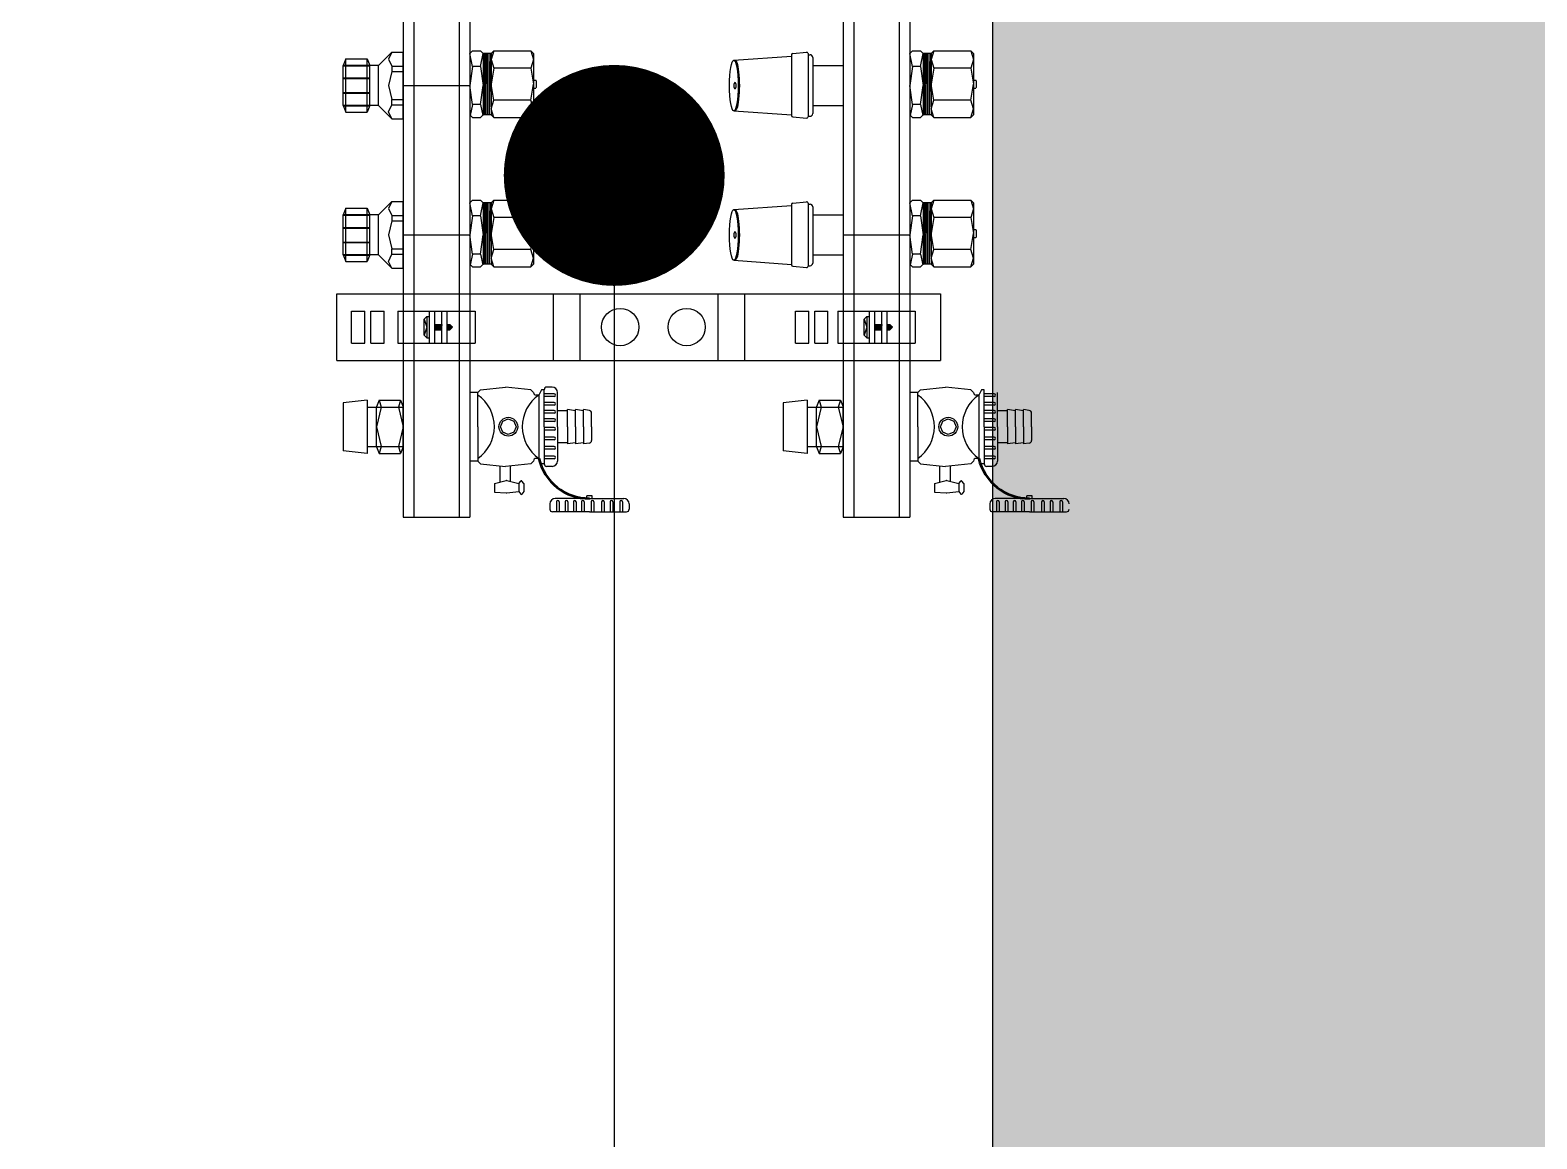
# Model space of a CAD drawing. Header units: millimetres. Extents: x -41640 to 3079702, y -5257903 to 68462.
# Drawn here: x -30045.8 to -29616.1, y 38626.6 to 38942.6 of the extents above; entities that cross this region are included whole.
import ezdxf

# ---------------------------------------------------------------- set-up
doc = ezdxf.new("R2010")
doc.units = ezdxf.units.MM
doc.header["$LTSCALE"] = 10
doc.layers.get('0').update_dxf_attribs({"color": 255})
doc.layers.add('0008原建筑墙柱体', color=145, linetype='Continuous')
doc.styles.add('(图框)宋体', font='', dxfattribs={"width": 0.8})
doc.styles.get("Standard").update_dxf_attribs({"font": ''})
doc.styles.get('(图框)宋体').set_extended_font_data('SimSun')
doc.styles.get('Standard').set_extended_font_data('SimSun')
doc.dimstyles.get("Standard").update_dxf_attribs({"dimtxt": 0.18, "dimasz": 0.18, "dimexe": 0.18, "dimexo": 0.0625, "dimgap": 0.09, "dimtad": 0, "dimtih": 1, "dimtoh": 1, "dimdec": 4, "dimzin": 0, "dimdsep": 46, "dimtxsty": 'Standard', "dimcen": 0.09, "dimadec": 0, "dimazin": 0, "dimtfac": 1, "dimtdec": 4, "dimtofl": 0, "dimtmove": 0, "dimatfit": 3, "dimfxl": 1, "dimtolj": 1, "dimtzin": 0, "dimarcsym": 0})

# ---------------------------------------------------------------- blocks, each defined once
blk = doc.blocks.new('rthtrhrthrt')
at = {"color": 8}
for p, q in [((2117625.08, -4974102.4), (2117625.08, -4974504.79)), ((2117628.13, -4974102.4), (2117628.13, -4974504.79)), ((2117641.06, -4974102.4), (2117641.06, -4974504.79)), ((2117644.1, -4974102.4), (2117644.1, -4974504.79)), ((2117499.6, -4974151.44), (2117499.6, -4974504.82)), ((2117502.65, -4974151.44), (2117502.65, -4974504.82)), ((2117515.58, -4974151.44), (2117515.58, -4974504.82)), ((2117518.62, -4974151.44), (2117518.62, -4974504.82)), ((2117519.38, -4974371.84), (2117518.62, -4974372.6)), ((2117519.38, -4974371.84), (2117521.67, -4974371.84)), ((2117521.67, -4974371.84), (2117522.43, -4974372.6)), ((2117525.47, -4974371.84), (2117524.71, -4974372.6)), ((2117525.47, -4974371.84), (2117524.71, -4974374.31)), ((2117525.47, -4974371.84), (2117536.03, -4974371.84)), ((2117536.03, -4974371.84), (2117536.79, -4974372.6)), ((2117536.03, -4974371.84), (2117536.79, -4974374.31)), ((2117644.86, -4974371.84), (2117644.1, -4974372.6)), ((2117644.86, -4974371.84), (2117647.15, -4974371.84)), ((2117647.15, -4974371.84), (2117647.91, -4974372.6)), ((2117650.95, -4974371.84), (2117650.19, -4974372.6)), ((2117650.95, -4974371.84), (2117650.19, -4974374.31)), ((2117650.95, -4974371.84), (2117661.51, -4974371.84)), ((2117661.51, -4974371.84), (2117662.27, -4974372.6)), ((2117661.51, -4974371.84), (2117662.27, -4974374.31)), ((2117483.28, -4974374.12), (2117482.52, -4974376.02)), ((2117482.52, -4974387.43), (2117482.52, -4974376.02)), ((2117482.52, -4974376.12), (2117490.13, -4974376.12)), ((2117482.55, -4974375.94), (2117490.1, -4974375.94)), ((2117483.28, -4974389.33), (2117483.28, -4974374.12)), ((2117483.28, -4974374.12), (2117489.37, -4974374.12)), ((2117489.37, -4974389.33), (2117489.37, -4974374.12)), ((2117489.37, -4974374.12), (2117490.13, -4974376.02)), ((2117490.13, -4974387.43), (2117490.13, -4974376.02)), ((2117492.54, -4974376.02), (2117490.13, -4974376.02)), ((2117496.35, -4974372.22), (2117492.54, -4974376.02)), ((2117492.54, -4974387.43), (2117492.54, -4974376.02)), ((2117496.35, -4974372.22), (2117495.39, -4974374.21)), ((2117495.39, -4974374.21), (2117496.35, -4974376.21)), ((2117496.35, -4974372.22), (2117499.6, -4974372.22)), ((2117496.35, -4974376.21), (2117499.6, -4974376.21)), ((2117496.35, -4974376.21), (2117496.35, -4974377.73)), ((2117499.6, -4974391.24), (2117499.6, -4974372.22)), ((2117518.62, -4974372.6), (2117518.62, -4974390.1)), ((2117519.38, -4974376.27), (2117518.62, -4974372.6)), ((2117519.38, -4974376.27), (2117518.62, -4974381.73)), ((2117521.67, -4974376.27), (2117519.38, -4974376.27)), ((2117521.67, -4974376.27), (2117522.43, -4974372.6)), ((2117521.67, -4974376.27), (2117522.43, -4974381.73)), ((2117522.43, -4974372.6), (2117522.43, -4974390.1)), ((2117524.71, -4974372.6), (2117522.43, -4974372.6)), ((2117522.85, -4974372.6), (2117522.77, -4974390.1)), ((2117523.19, -4974372.6), (2117523.12, -4974390.1)), ((2117523.62, -4974372.6), (2117523.54, -4974390.1)), ((2117524.11, -4974390.14), (2117524.14, -4974372.6)), ((2117524.56, -4974372.64), (2117524.11, -4974390.1)), ((2117524.71, -4974372.6), (2117524.71, -4974390.1)), ((2117524.71, -4974374.31), (2117525.47, -4974376.78)), ((2117536.79, -4974374.31), (2117536.03, -4974376.78)), ((2117536.79, -4974372.6), (2117536.79, -4974390.1)), ((2117536.79, -4974372.6), (2117536.79, -4974390.1)), ((2117593.93, -4974374.5), (2117610.4, -4974373.32)), ((2117610.4, -4974372.98), (2117610.4, -4974390.26)), ((2117610.74, -4974372.62), (2117614.66, -4974372.26)), ((2117615.08, -4974372.64), (2117615.08, -4974390.62)), ((2117615.08, -4974372.95), (2117615.65, -4974372.95)), ((2117616.41, -4974373.71), (2117616.41, -4974389.74)), ((2117616.41, -4974376.02), (2117625.08, -4974376.02)), ((2117644.1, -4974372.6), (2117644.1, -4974390.1)), ((2117644.86, -4974376.27), (2117644.1, -4974372.6)), ((2117644.86, -4974376.27), (2117644.1, -4974381.73)), ((2117647.15, -4974376.27), (2117644.86, -4974376.27)), ((2117647.15, -4974376.27), (2117647.91, -4974372.6)), ((2117647.15, -4974376.27), (2117647.91, -4974381.73)), ((2117647.91, -4974372.6), (2117647.91, -4974390.1)), ((2117650.19, -4974372.6), (2117647.91, -4974372.6)), ((2117648.33, -4974372.6), (2117648.25, -4974390.1)), ((2117648.67, -4974372.6), (2117648.59, -4974390.1)), ((2117649.1, -4974372.6), (2117649.02, -4974390.1)), ((2117649.59, -4974390.14), (2117649.61, -4974372.6)), ((2117650.04, -4974372.64), (2117649.59, -4974390.1)), ((2117650.19, -4974372.6), (2117650.19, -4974390.1)), ((2117650.19, -4974374.31), (2117650.95, -4974376.78)), ((2117662.27, -4974374.31), (2117661.51, -4974376.78)), ((2117662.27, -4974372.6), (2117662.27, -4974390.1)), ((2117662.27, -4974372.6), (2117662.27, -4974390.1)), ((2117482.52, -4974379.57), (2117490.13, -4974379.57)), ((2117482.52, -4974379.75), (2117490.13, -4974379.75)), ((2117496.35, -4974377.73), (2117495.39, -4974381.73)), ((2117496.35, -4974377.73), (2117499.6, -4974377.73)), ((2117525.47, -4974376.78), (2117524.71, -4974381.35)), ((2117536.03, -4974376.78), (2117525.47, -4974376.78)), ((2117536.03, -4974376.78), (2117536.79, -4974381.35)), ((2117536.79, -4974380.2), (2117537.42, -4974380.2)), ((2117537.55, -4974380.37), (2117537.42, -4974380.2)), ((2117537.55, -4974380.37), (2117537.55, -4974382.33)), ((2117650.95, -4974376.78), (2117650.19, -4974381.35)), ((2117661.51, -4974376.78), (2117650.95, -4974376.78)), ((2117661.51, -4974376.78), (2117662.27, -4974381.35)), ((2117662.27, -4974380.2), (2117662.9, -4974380.2)), ((2117663.03, -4974380.37), (2117662.9, -4974380.2)), ((2117663.03, -4974380.37), (2117663.03, -4974382.33)), ((2117482.52, -4974383.73), (2117490.13, -4974383.73)), ((2117482.52, -4974383.91), (2117490.13, -4974383.91)), ((2117495.39, -4974381.73), (2117496.35, -4974385.72)), ((2117499.6, -4974381.73), (2117518.62, -4974381.73)), ((2117519.38, -4974387.18), (2117518.62, -4974381.73)), ((2117521.67, -4974387.18), (2117522.43, -4974381.73)), ((2117525.47, -4974385.91), (2117524.71, -4974381.35)), ((2117536.03, -4974385.91), (2117536.79, -4974381.35)), ((2117536.79, -4974382.49), (2117537.42, -4974382.49)), ((2117537.55, -4974382.33), (2117537.42, -4974382.49)), ((2117644.86, -4974387.18), (2117644.1, -4974381.73)), ((2117647.15, -4974387.18), (2117647.91, -4974381.73)), ((2117650.95, -4974385.91), (2117650.19, -4974381.35)), ((2117661.51, -4974385.91), (2117662.27, -4974381.35)), ((2117662.27, -4974382.49), (2117662.9, -4974382.49)), ((2117663.03, -4974382.33), (2117662.9, -4974382.49)), ((2117482.52, -4974387.33), (2117490.13, -4974387.33)), ((2117482.52, -4974387.43), (2117483.28, -4974389.33)), ((2117482.55, -4974387.51), (2117490.1, -4974387.51)), ((2117490.13, -4974387.43), (2117489.37, -4974389.33)), ((2117492.54, -4974387.43), (2117490.13, -4974387.43)), ((2117492.54, -4974387.43), (2117496.35, -4974391.24)), ((2117495.39, -4974389.24), (2117496.35, -4974387.24)), ((2117496.35, -4974385.72), (2117499.6, -4974385.72)), ((2117496.35, -4974387.24), (2117496.35, -4974385.72)), ((2117496.35, -4974387.24), (2117499.6, -4974387.24)), ((2117519.38, -4974387.18), (2117518.75, -4974390.23)), ((2117521.67, -4974387.18), (2117519.38, -4974387.18)), ((2117521.67, -4974387.18), (2117522.3, -4974390.23)), ((2117524.71, -4974388.38), (2117525.47, -4974385.91)), ((2117525.47, -4974390.86), (2117524.71, -4974388.38)), ((2117536.03, -4974385.91), (2117525.47, -4974385.91)), ((2117536.79, -4974388.38), (2117536.03, -4974385.91)), ((2117536.03, -4974390.86), (2117536.79, -4974388.38)), ((2117593.93, -4974388.95), (2117610.4, -4974390.12)), ((2117616.41, -4974387.43), (2117625.08, -4974387.43)), ((2117644.86, -4974387.18), (2117644.23, -4974390.23)), ((2117647.15, -4974387.18), (2117644.86, -4974387.18)), ((2117647.15, -4974387.18), (2117647.78, -4974390.23)), ((2117650.19, -4974388.38), (2117650.95, -4974385.91)), ((2117650.95, -4974390.86), (2117650.19, -4974388.38)), ((2117661.51, -4974385.91), (2117650.95, -4974385.91)), ((2117662.27, -4974388.38), (2117661.51, -4974385.91)), ((2117661.51, -4974390.86), (2117662.27, -4974388.38)), ((2117483.28, -4974389.33), (2117489.37, -4974389.33)), ((2117496.35, -4974391.24), (2117495.39, -4974389.24)), ((2117496.35, -4974391.24), (2117499.6, -4974391.24)), ((2117519.38, -4974390.86), (2117518.62, -4974390.1)), ((2117519.38, -4974390.86), (2117521.67, -4974390.86)), ((2117519.38, -4974390.86), (2117521.67, -4974390.86)), ((2117521.67, -4974390.86), (2117522.43, -4974390.1)), ((2117524.71, -4974390.1), (2117522.43, -4974390.1)), ((2117525.47, -4974390.86), (2117524.71, -4974390.1)), ((2117525.47, -4974390.86), (2117536.03, -4974390.86)), ((2117536.03, -4974390.86), (2117536.79, -4974390.1)), ((2117610.74, -4974390.64), (2117614.66, -4974390.99)), ((2117615.08, -4974390.5), (2117615.65, -4974390.5)), ((2117644.86, -4974390.86), (2117644.1, -4974390.1)), ((2117644.86, -4974390.86), (2117647.15, -4974390.86)), ((2117644.86, -4974390.86), (2117647.15, -4974390.86)), ((2117647.15, -4974390.86), (2117647.91, -4974390.1)), ((2117650.19, -4974390.1), (2117647.91, -4974390.1)), ((2117650.95, -4974390.86), (2117650.19, -4974390.1)), ((2117650.95, -4974390.86), (2117661.51, -4974390.86)), ((2117661.51, -4974390.86), (2117662.27, -4974390.1)), ((2117496.35, -4974414.82), (2117492.54, -4974418.63)), ((2117496.35, -4974414.82), (2117495.39, -4974416.82)), ((2117496.35, -4974414.82), (2117499.6, -4974414.82)), ((2117499.6, -4974433.84), (2117499.6, -4974414.82)), ((2117519.38, -4974414.44), (2117518.62, -4974415.2)), ((2117519.38, -4974414.44), (2117521.67, -4974414.44)), ((2117521.67, -4974414.44), (2117522.43, -4974415.2)), ((2117525.47, -4974414.44), (2117524.71, -4974415.2)), ((2117525.47, -4974414.44), (2117524.71, -4974416.91)), ((2117525.47, -4974414.44), (2117536.03, -4974414.44)), ((2117536.03, -4974414.44), (2117536.79, -4974415.2)), ((2117536.03, -4974414.44), (2117536.79, -4974416.91)), ((2117610.74, -4974415.22), (2117614.66, -4974414.87)), ((2117644.86, -4974414.44), (2117644.1, -4974415.2)), ((2117644.86, -4974414.44), (2117647.15, -4974414.44)), ((2117647.15, -4974414.44), (2117647.91, -4974415.2)), ((2117650.95, -4974414.44), (2117650.19, -4974415.2)), ((2117650.95, -4974414.44), (2117650.19, -4974416.91)), ((2117650.95, -4974414.44), (2117661.51, -4974414.44)), ((2117661.51, -4974414.44), (2117662.27, -4974416.91)), ((2117661.51, -4974414.44), (2117662.27, -4974415.2)), ((2117483.28, -4974416.72), (2117482.52, -4974418.63)), ((2117482.52, -4974430.04), (2117482.52, -4974418.63)), ((2117482.52, -4974418.73), (2117490.13, -4974418.73)), ((2117482.55, -4974418.54), (2117490.1, -4974418.54)), ((2117483.28, -4974431.94), (2117483.28, -4974416.72)), ((2117483.28, -4974416.72), (2117489.37, -4974416.72)), ((2117489.37, -4974431.94), (2117489.37, -4974416.72)), ((2117489.37, -4974416.72), (2117490.13, -4974418.63)), ((2117490.13, -4974430.04), (2117490.13, -4974418.63)), ((2117492.54, -4974418.63), (2117490.13, -4974418.63)), ((2117492.54, -4974430.04), (2117492.54, -4974418.63)), ((2117495.39, -4974416.82), (2117496.35, -4974418.82)), ((2117496.35, -4974418.82), (2117499.6, -4974418.82)), ((2117496.35, -4974418.82), (2117496.35, -4974420.34)), ((2117518.62, -4974415.2), (2117518.62, -4974432.7)), ((2117519.38, -4974418.88), (2117518.62, -4974415.2)), ((2117519.38, -4974418.88), (2117518.62, -4974424.33)), ((2117521.67, -4974418.88), (2117519.38, -4974418.88)), ((2117521.67, -4974418.88), (2117522.43, -4974415.2)), ((2117521.67, -4974418.88), (2117522.43, -4974424.33)), ((2117522.43, -4974415.2), (2117522.43, -4974432.7)), ((2117524.71, -4974415.2), (2117522.43, -4974415.2)), ((2117522.85, -4974415.2), (2117522.77, -4974432.7)), ((2117523.19, -4974415.2), (2117523.12, -4974432.7)), ((2117523.62, -4974415.2), (2117523.54, -4974432.7)), ((2117524.11, -4974432.75), (2117524.14, -4974415.2)), ((2117524.56, -4974415.25), (2117524.11, -4974432.7)), ((2117524.71, -4974415.2), (2117524.71, -4974432.7)), ((2117524.71, -4974416.91), (2117525.47, -4974419.39)), ((2117536.79, -4974416.91), (2117536.03, -4974419.39)), ((2117536.79, -4974415.2), (2117536.79, -4974432.7)), ((2117536.79, -4974415.2), (2117536.79, -4974432.7)), ((2117593.93, -4974417.11), (2117610.4, -4974415.93)), ((2117610.4, -4974415.59), (2117610.4, -4974432.87)), ((2117615.08, -4974415.25), (2117615.08, -4974433.22)), ((2117615.08, -4974415.56), (2117615.65, -4974415.56)), ((2117616.41, -4974416.32), (2117616.41, -4974432.34)), ((2117616.41, -4974418.63), (2117625.08, -4974418.63)), ((2117644.1, -4974415.2), (2117644.1, -4974432.7)), ((2117644.86, -4974418.88), (2117644.1, -4974415.2)), ((2117644.86, -4974418.88), (2117644.1, -4974424.33)), ((2117647.15, -4974418.88), (2117644.86, -4974418.88)), ((2117647.15, -4974418.88), (2117647.91, -4974415.2)), ((2117647.15, -4974418.88), (2117647.91, -4974424.33)), ((2117647.91, -4974415.2), (2117647.91, -4974432.7)), ((2117650.19, -4974415.2), (2117647.91, -4974415.2)), ((2117648.33, -4974415.2), (2117648.25, -4974432.7)), ((2117648.67, -4974415.2), (2117648.59, -4974432.7)), ((2117649.1, -4974415.2), (2117649.02, -4974432.7)), ((2117649.59, -4974432.75), (2117649.61, -4974415.2)), ((2117650.04, -4974415.25), (2117649.59, -4974432.7)), ((2117650.19, -4974415.2), (2117650.19, -4974432.7)), ((2117650.19, -4974416.91), (2117650.95, -4974419.39)), ((2117662.27, -4974416.91), (2117661.51, -4974419.39)), ((2117662.27, -4974415.2), (2117662.27, -4974432.7)), ((2117662.27, -4974415.2), (2117662.27, -4974432.7)), ((2117482.52, -4974422.18), (2117490.13, -4974422.18)), ((2117482.52, -4974422.36), (2117490.13, -4974422.36)), ((2117496.35, -4974420.34), (2117495.39, -4974424.33)), ((2117496.35, -4974420.34), (2117499.6, -4974420.34)), ((2117525.47, -4974419.39), (2117524.71, -4974423.95)), ((2117536.03, -4974419.39), (2117525.47, -4974419.39)), ((2117536.03, -4974419.39), (2117536.79, -4974423.95)), ((2117536.79, -4974422.81), (2117537.42, -4974422.81)), ((2117537.55, -4974422.97), (2117537.42, -4974422.81)), ((2117537.55, -4974422.97), (2117537.55, -4974424.93)), ((2117650.95, -4974419.39), (2117650.19, -4974423.95)), ((2117661.51, -4974419.39), (2117650.95, -4974419.39)), ((2117661.51, -4974419.39), (2117662.27, -4974423.95)), ((2117662.27, -4974422.81), (2117662.9, -4974422.81)), ((2117663.03, -4974422.97), (2117662.9, -4974422.81)), ((2117663.03, -4974422.97), (2117663.03, -4974424.93)), ((2117482.52, -4974426.34), (2117490.13, -4974426.34)), ((2117482.52, -4974426.52), (2117490.13, -4974426.52)), ((2117495.39, -4974424.33), (2117496.35, -4974428.33)), ((2117499.39, -4974424.33), (2117518.41, -4974424.33)), ((2117499.6, -4974424.33), (2117518.62, -4974424.33)), ((2117519.38, -4974429.79), (2117518.62, -4974424.33)), ((2117521.67, -4974429.79), (2117522.43, -4974424.33)), ((2117525.47, -4974428.52), (2117524.71, -4974423.95)), ((2117536.03, -4974428.52), (2117536.79, -4974423.95)), ((2117536.79, -4974425.09), (2117537.42, -4974425.09)), ((2117537.55, -4974424.93), (2117537.42, -4974425.09)), ((2117625.08, -4974424.33), (2117644.1, -4974424.33)), ((2117644.86, -4974429.79), (2117644.1, -4974424.33)), ((2117647.15, -4974429.79), (2117647.91, -4974424.33)), ((2117650.95, -4974428.52), (2117650.19, -4974423.95)), ((2117661.51, -4974428.52), (2117662.27, -4974423.95)), ((2117662.27, -4974425.09), (2117662.9, -4974425.09)), ((2117663.03, -4974424.93), (2117662.9, -4974425.09)), ((2117482.52, -4974429.94), (2117490.13, -4974429.94)), ((2117482.52, -4974430.04), (2117483.28, -4974431.94)), ((2117482.55, -4974430.12), (2117490.1, -4974430.12)), ((2117483.28, -4974431.94), (2117489.37, -4974431.94)), ((2117490.13, -4974430.04), (2117489.37, -4974431.94)), ((2117492.54, -4974430.04), (2117490.13, -4974430.04)), ((2117492.54, -4974430.04), (2117496.35, -4974433.84)), ((2117495.39, -4974431.85), (2117496.35, -4974429.85)), ((2117496.35, -4974433.84), (2117495.39, -4974431.85)), ((2117496.35, -4974429.85), (2117496.35, -4974428.33)), ((2117496.35, -4974428.33), (2117499.6, -4974428.33)), ((2117496.35, -4974429.85), (2117499.6, -4974429.85)), ((2117519.38, -4974429.79), (2117518.75, -4974432.83)), ((2117521.67, -4974429.79), (2117519.38, -4974429.79)), ((2117521.67, -4974429.79), (2117522.3, -4974432.83)), ((2117524.71, -4974430.99), (2117525.47, -4974428.52)), ((2117525.47, -4974433.46), (2117524.71, -4974430.99)), ((2117536.03, -4974428.52), (2117525.47, -4974428.52)), ((2117536.79, -4974430.99), (2117536.03, -4974428.52)), ((2117536.03, -4974433.46), (2117536.79, -4974430.99)), ((2117593.93, -4974431.56), (2117610.4, -4974432.72)), ((2117616.41, -4974430.04), (2117625.08, -4974430.04)), ((2117644.86, -4974429.79), (2117644.23, -4974432.83)), ((2117647.15, -4974429.79), (2117644.86, -4974429.79)), ((2117647.15, -4974429.79), (2117647.78, -4974432.83)), ((2117650.19, -4974430.99), (2117650.95, -4974428.52)), ((2117650.95, -4974433.46), (2117650.19, -4974430.99)), ((2117661.51, -4974428.52), (2117650.95, -4974428.52)), ((2117662.27, -4974430.99), (2117661.51, -4974428.52)), ((2117661.51, -4974433.46), (2117662.27, -4974430.99)), ((2117496.35, -4974433.84), (2117499.6, -4974433.84)), ((2117519.38, -4974433.46), (2117518.62, -4974432.7)), ((2117519.38, -4974433.46), (2117521.67, -4974433.46)), ((2117519.38, -4974433.46), (2117521.67, -4974433.46)), ((2117521.67, -4974433.46), (2117522.43, -4974432.7)), ((2117524.71, -4974432.7), (2117522.43, -4974432.7)), ((2117525.47, -4974433.46), (2117524.71, -4974432.7)), ((2117525.47, -4974433.46), (2117536.03, -4974433.46)), ((2117536.03, -4974433.46), (2117536.79, -4974432.7)), ((2117610.74, -4974433.25), (2117614.66, -4974433.6)), ((2117615.08, -4974433.11), (2117615.65, -4974433.11)), ((2117644.86, -4974433.46), (2117644.1, -4974432.7)), ((2117644.86, -4974433.46), (2117647.15, -4974433.46)), ((2117644.86, -4974433.46), (2117647.15, -4974433.46)), ((2117647.15, -4974433.46), (2117647.91, -4974432.7)), ((2117650.19, -4974432.7), (2117647.91, -4974432.7)), ((2117650.95, -4974433.46), (2117650.19, -4974432.7)), ((2117650.95, -4974433.46), (2117661.51, -4974433.46)), ((2117661.51, -4974433.46), (2117662.27, -4974432.7)), ((2117480.73, -4974441.08), (2117652.88, -4974441.08)), ((2117480.73, -4974460.1), (2117480.73, -4974441.08)), ((2117542.36, -4974441.08), (2117542.36, -4974460.1)), ((2117549.97, -4974441.08), (2117549.97, -4974460.1)), ((2117589.34, -4974441.08), (2117589.34, -4974460.1)), ((2117596.95, -4974441.08), (2117596.95, -4974460.1)), ((2117652.88, -4974441.08), (2117652.88, -4974460.1)), ((2117484.92, -4974446.03), (2117488.73, -4974446.03)), ((2117484.92, -4974455.16), (2117484.92, -4974446.03)), ((2117488.73, -4974455.16), (2117488.73, -4974446.03)), ((2117490.38, -4974446.03), (2117494.18, -4974446.03)), ((2117490.38, -4974455.16), (2117490.38, -4974446.03)), ((2117494.18, -4974455.16), (2117494.18, -4974446.03)), ((2117498.08, -4974446.03), (2117498.08, -4974455.16)), ((2117498.08, -4974446.03), (2117520.15, -4974446.03)), ((2117506.37, -4974447.55), (2117505.61, -4974448.31)), ((2117505.61, -4974452.87), (2117505.61, -4974448.31)), ((2117505.61, -4974448.31), (2117506.37, -4974450.59)), ((2117506.37, -4974447.55), (2117507.13, -4974447.55)), ((2117506.37, -4974447.55), (2117506.37, -4974453.64)), ((2117507.13, -4974455.16), (2117507.13, -4974446.03)), ((2117508.65, -4974455.16), (2117508.65, -4974446.03)), ((2117510.66, -4974455.16), (2117510.66, -4974446.03)), ((2117512.18, -4974455.16), (2117512.18, -4974446.03)), ((2117520.15, -4974446.03), (2117520.15, -4974455.16)), ((2117611.52, -4974446.03), (2117615.33, -4974446.03)), ((2117611.52, -4974455.16), (2117611.52, -4974446.03)), ((2117615.33, -4974455.16), (2117615.33, -4974446.03)), ((2117616.98, -4974455.16), (2117616.98, -4974446.03)), ((2117616.98, -4974446.03), (2117620.78, -4974446.03)), ((2117620.78, -4974455.16), (2117620.78, -4974446.03)), ((2117623.56, -4974446.03), (2117623.56, -4974455.16)), ((2117623.56, -4974446.03), (2117645.62, -4974446.03)), ((2117631.85, -4974447.55), (2117631.09, -4974448.31)), ((2117631.09, -4974452.87), (2117631.09, -4974448.31)), ((2117631.09, -4974448.31), (2117631.85, -4974450.59)), ((2117631.85, -4974447.55), (2117632.61, -4974447.55)), ((2117631.85, -4974447.55), (2117631.85, -4974453.64)), ((2117632.61, -4974455.16), (2117632.61, -4974446.03)), ((2117634.13, -4974455.16), (2117634.13, -4974446.03)), ((2117636.14, -4974455.16), (2117636.14, -4974446.03)), ((2117637.66, -4974455.16), (2117637.66, -4974446.03)), ((2117645.62, -4974446.03), (2117645.62, -4974455.16)), ((2117506.37, -4974450.59), (2117505.61, -4974452.87)), ((2117505.61, -4974452.87), (2117506.37, -4974453.64)), ((2117506.37, -4974453.64), (2117507.13, -4974453.64)), ((2117508.65, -4974449.83), (2117510.66, -4974449.83)), ((2117508.81, -4974449.83), (2117508.65, -4974451.1)), ((2117508.65, -4974451.35), (2117510.66, -4974451.35)), ((2117508.97, -4974449.83), (2117508.77, -4974451.35)), ((2117509.12, -4974449.83), (2117508.92, -4974451.35)), ((2117509.28, -4974449.83), (2117509.08, -4974451.35)), ((2117509.43, -4974449.83), (2117509.23, -4974451.35)), ((2117509.58, -4974449.83), (2117509.38, -4974451.35)), ((2117509.74, -4974449.83), (2117509.54, -4974451.35)), ((2117509.89, -4974449.83), (2117509.69, -4974451.35)), ((2117510.04, -4974449.83), (2117509.85, -4974451.35)), ((2117510.2, -4974449.83), (2117510, -4974451.35)), ((2117510.35, -4974449.83), (2117510.15, -4974451.35)), ((2117510.5, -4974449.83), (2117510.31, -4974451.35)), ((2117510.66, -4974449.83), (2117510.46, -4974451.35)), ((2117512.18, -4974449.83), (2117512.94, -4974449.83)), ((2117512.32, -4974449.83), (2117512.18, -4974450.97)), ((2117512.18, -4974451.35), (2117512.94, -4974451.35)), ((2117512.48, -4974449.83), (2117512.28, -4974451.35)), ((2117512.63, -4974449.83), (2117512.43, -4974451.35)), ((2117512.79, -4974449.83), (2117512.59, -4974451.35)), ((2117512.94, -4974449.83), (2117512.74, -4974451.35)), ((2117513.07, -4974449.97), (2117512.89, -4974451.35)), ((2117512.94, -4974449.83), (2117513.7, -4974450.59)), ((2117513.7, -4974450.59), (2117512.94, -4974451.35)), ((2117513.21, -4974450.1), (2117513.06, -4974451.23)), ((2117513.35, -4974450.24), (2117513.24, -4974451.05)), ((2117513.48, -4974450.37), (2117513.42, -4974450.87)), ((2117631.85, -4974450.59), (2117631.09, -4974452.87)), ((2117631.09, -4974452.87), (2117631.85, -4974453.64)), ((2117631.85, -4974453.64), (2117632.61, -4974453.64)), ((2117634.13, -4974449.83), (2117636.14, -4974449.83)), ((2117634.29, -4974449.83), (2117634.13, -4974451.1)), ((2117634.13, -4974451.35), (2117636.14, -4974451.35)), ((2117634.45, -4974449.83), (2117634.25, -4974451.35)), ((2117634.6, -4974449.83), (2117634.4, -4974451.35)), ((2117634.75, -4974449.83), (2117634.56, -4974451.35)), ((2117634.91, -4974449.83), (2117634.71, -4974451.35)), ((2117635.06, -4974449.83), (2117634.86, -4974451.35)), ((2117635.21, -4974449.83), (2117635.02, -4974451.35)), ((2117635.37, -4974449.83), (2117635.17, -4974451.35)), ((2117635.52, -4974449.83), (2117635.32, -4974451.35)), ((2117635.67, -4974449.83), (2117635.48, -4974451.35)), ((2117635.83, -4974449.83), (2117635.63, -4974451.35)), ((2117635.98, -4974449.83), (2117635.78, -4974451.35)), ((2117636.14, -4974449.83), (2117635.94, -4974451.35)), ((2117637.66, -4974449.83), (2117638.42, -4974449.83)), ((2117637.8, -4974449.83), (2117637.66, -4974450.97)), ((2117637.66, -4974451.35), (2117638.42, -4974451.35)), ((2117637.96, -4974449.83), (2117637.76, -4974451.35)), ((2117638.11, -4974449.83), (2117637.91, -4974451.35)), ((2117638.26, -4974449.83), (2117638.07, -4974451.35)), ((2117638.42, -4974449.83), (2117638.22, -4974451.35)), ((2117638.55, -4974449.97), (2117638.37, -4974451.35)), ((2117638.42, -4974449.83), (2117639.18, -4974450.59)), ((2117639.18, -4974450.59), (2117638.42, -4974451.35)), ((2117638.69, -4974450.1), (2117638.54, -4974451.23)), ((2117638.83, -4974450.24), (2117638.72, -4974451.05)), ((2117638.96, -4974450.37), (2117638.9, -4974450.87)), ((2117484.92, -4974455.16), (2117488.73, -4974455.16)), ((2117490.38, -4974455.16), (2117494.18, -4974455.16)), ((2117498.08, -4974455.16), (2117520.15, -4974455.16)), ((2117611.52, -4974455.16), (2117615.33, -4974455.16)), ((2117616.98, -4974455.16), (2117620.78, -4974455.16)), ((2117623.56, -4974455.16), (2117645.62, -4974455.16)), ((2117480.73, -4974460.1), (2117652.88, -4974460.1)), ((2117520.91, -4974469.22), (2117518.62, -4974469.22)), ((2117520.91, -4974469.22), (2117521.67, -4974468.46)), ((2117520.91, -4974479), (2117520.91, -4974469.22)), ((2117521.67, -4974468.46), (2117528.85, -4974467.7)), ((2117536.03, -4974468.46), (2117528.85, -4974467.7)), ((2117536.79, -4974469.22), (2117536.03, -4974468.46)), ((2117536.79, -4974469.22), (2117536.79, -4974469.22)), ((2117538.31, -4974469.98), (2117537.55, -4974469.98)), ((2117539.07, -4974468.46), (2117538.31, -4974469.98)), ((2117538.31, -4974469.98), (2117538.31, -4974488.02)), ((2117539.83, -4974468.46), (2117539.07, -4974468.46)), ((2117539.83, -4974479), (2117539.83, -4974468.46)), ((2117542.71, -4974469.6), (2117539.83, -4974469.6)), ((2117542.71, -4974470.36), (2117539.83, -4974470.36)), ((2117542.11, -4974467.7), (2117540.59, -4974467.7)), ((2117543.63, -4974479), (2117543.63, -4974469.22)), ((2117646.39, -4974469.22), (2117644.1, -4974469.22)), ((2117646.39, -4974469.22), (2117647.15, -4974468.46)), ((2117646.39, -4974469.22), (2117647.15, -4974468.46)), ((2117646.39, -4974479), (2117646.39, -4974469.22)), ((2117647.15, -4974468.46), (2117654.33, -4974467.7)), ((2117661.51, -4974468.46), (2117654.33, -4974467.7)), ((2117662.27, -4974469.22), (2117661.51, -4974468.46)), ((2117662.27, -4974469.22), (2117661.51, -4974468.46)), ((2117662.27, -4974469.22), (2117662.27, -4974469.22)), ((2117662.27, -4974469.22), (2117662.27, -4974469.22)), ((2117663.79, -4974469.98), (2117663.03, -4974469.98)), ((2117663.79, -4974469.98), (2117663.03, -4974469.98)), ((2117664.55, -4974468.46), (2117663.79, -4974469.98)), ((2117664.55, -4974468.46), (2117663.79, -4974469.98)), ((2117663.79, -4974469.98), (2117663.79, -4974488.02)), ((2117665.31, -4974468.46), (2117664.55, -4974468.46)), ((2117665.31, -4974479), (2117665.31, -4974468.46)), ((2117668.19, -4974469.6), (2117665.31, -4974469.6)), ((2117668.19, -4974470.36), (2117665.31, -4974470.36)), ((2117669.11, -4974479), (2117669.11, -4974469.22)), ((2117489.37, -4974471.39), (2117482.52, -4974472.15)), ((2117482.52, -4974472.15), (2117482.52, -4974485.85)), ((2117489.37, -4974471.39), (2117489.37, -4974486.61)), ((2117489.37, -4974473.39), (2117499.6, -4974473.39)), ((2117492.76, -4974471.39), (2117491.99, -4974473.3)), ((2117491.99, -4974484.71), (2117491.99, -4974473.3)), ((2117493.35, -4974473.39), (2117491.99, -4974479)), ((2117492.76, -4974471.39), (2117498.84, -4974471.39)), ((2117492.76, -4974471.39), (2117493.35, -4974473.39)), ((2117498.84, -4974471.39), (2117498.24, -4974473.39)), ((2117498.24, -4974473.39), (2117499.6, -4974479)), ((2117498.84, -4974471.39), (2117499.6, -4974473.3)), ((2117499.6, -4974484.71), (2117499.6, -4974473.3)), ((2117542.71, -4974472.06), (2117539.83, -4974472.06)), ((2117542.71, -4974472.82), (2117539.83, -4974472.82)), ((2117542.71, -4974474.39), (2117539.83, -4974474.39)), ((2117546.53, -4974474.44), (2117543.63, -4974474.44)), ((2117546.53, -4974479), (2117546.53, -4974474.11)), ((2117548.81, -4974474.44), (2117546.53, -4974474.11)), ((2117548.81, -4974479), (2117548.81, -4974474.11)), ((2117551.09, -4974474.44), (2117548.81, -4974474.11)), ((2117551.09, -4974479), (2117551.09, -4974474.11)), ((2117552.72, -4974474.34), (2117551.09, -4974474.11)), ((2117553.37, -4974479), (2117553.37, -4974475.1)), ((2117614.85, -4974471.39), (2117608, -4974472.15)), ((2117608, -4974472.15), (2117608, -4974485.85)), ((2117614.85, -4974471.39), (2117614.85, -4974486.61)), ((2117614.85, -4974473.39), (2117625.08, -4974473.39)), ((2117618.23, -4974471.39), (2117617.47, -4974473.3)), ((2117617.47, -4974484.71), (2117617.47, -4974473.3)), ((2117618.83, -4974473.39), (2117617.47, -4974479)), ((2117618.23, -4974471.39), (2117624.32, -4974471.39)), ((2117618.23, -4974471.39), (2117618.83, -4974473.39)), ((2117624.32, -4974471.39), (2117623.72, -4974473.39)), ((2117623.72, -4974473.39), (2117625.08, -4974479)), ((2117624.32, -4974471.39), (2117625.08, -4974473.3)), ((2117625.08, -4974484.71), (2117625.08, -4974473.3)), ((2117668.19, -4974472.06), (2117665.31, -4974472.06)), ((2117668.19, -4974472.82), (2117665.31, -4974472.82)), ((2117668.19, -4974474.39), (2117665.31, -4974474.39)), ((2117672.01, -4974474.44), (2117669.11, -4974474.44)), ((2117672.01, -4974479), (2117672.01, -4974474.11)), ((2117674.29, -4974474.44), (2117672.01, -4974474.11)), ((2117674.29, -4974479), (2117674.29, -4974474.11)), ((2117676.57, -4974474.44), (2117674.29, -4974474.11)), ((2117676.57, -4974479), (2117676.57, -4974474.11)), ((2117678.2, -4974474.34), (2117676.57, -4974474.11)), ((2117678.85, -4974479), (2117678.85, -4974475.1)), ((2117491.99, -4974479), (2117493.35, -4974484.61)), ((2117499.6, -4974479), (2117498.24, -4974484.61)), ((2117520.91, -4974479), (2117520.91, -4974488.78)), ((2117542.71, -4974475.15), (2117539.83, -4974475.15)), ((2117542.71, -4974476.72), (2117539.83, -4974476.72)), ((2117542.71, -4974477.48), (2117539.83, -4974477.48)), ((2117539.83, -4974479), (2117539.83, -4974489.54)), ((2117542.71, -4974479.23), (2117539.83, -4974479.23)), ((2117543.63, -4974479), (2117543.63, -4974488.78)), ((2117546.53, -4974479), (2117546.53, -4974483.89)), ((2117548.81, -4974479), (2117548.81, -4974483.89)), ((2117551.09, -4974479), (2117551.09, -4974483.89)), ((2117553.37, -4974479), (2117553.37, -4974482.91)), ((2117617.47, -4974479), (2117618.83, -4974484.61)), ((2117625.08, -4974479), (2117623.72, -4974484.61)), ((2117646.39, -4974479), (2117646.39, -4974488.78)), ((2117668.19, -4974475.15), (2117665.31, -4974475.15)), ((2117668.19, -4974476.72), (2117665.31, -4974476.72)), ((2117668.19, -4974477.48), (2117665.31, -4974477.48)), ((2117665.31, -4974479), (2117665.31, -4974489.54)), ((2117668.19, -4974479.23), (2117665.31, -4974479.23)), ((2117669.11, -4974479), (2117669.11, -4974488.78)), ((2117672.01, -4974479), (2117672.01, -4974483.89)), ((2117674.29, -4974479), (2117674.29, -4974483.89)), ((2117676.57, -4974479), (2117676.57, -4974483.89)), ((2117678.85, -4974479), (2117678.85, -4974482.91)), ((2117542.71, -4974479.99), (2117539.83, -4974479.99)), ((2117542.71, -4974481.93), (2117539.83, -4974481.93)), ((2117542.71, -4974482.69), (2117539.83, -4974482.69)), ((2117546.53, -4974483.57), (2117543.63, -4974483.57)), ((2117548.81, -4974483.57), (2117546.53, -4974483.89)), ((2117551.09, -4974483.57), (2117548.81, -4974483.89)), ((2117552.72, -4974483.66), (2117551.09, -4974483.89)), ((2117668.19, -4974479.99), (2117665.31, -4974479.99)), ((2117668.19, -4974481.93), (2117665.31, -4974481.93)), ((2117668.19, -4974482.69), (2117665.31, -4974482.69)), ((2117672.01, -4974483.57), (2117669.11, -4974483.57)), ((2117674.29, -4974483.57), (2117672.01, -4974483.89)), ((2117676.57, -4974483.57), (2117674.29, -4974483.89)), ((2117678.2, -4974483.66), (2117676.57, -4974483.89)), ((2117489.37, -4974486.61), (2117482.52, -4974485.85)), ((2117489.37, -4974484.61), (2117499.6, -4974484.61)), ((2117491.99, -4974484.71), (2117492.76, -4974486.61)), ((2117493.35, -4974484.61), (2117492.76, -4974486.61)), ((2117492.76, -4974486.61), (2117498.84, -4974486.61)), ((2117498.24, -4974484.61), (2117498.84, -4974486.61)), ((2117499.6, -4974484.71), (2117498.84, -4974486.61)), ((2117538.31, -4974488.02), (2117537.55, -4974488.02)), ((2117539.07, -4974489.54), (2117538.31, -4974488.02)), ((2117542.71, -4974484.65), (2117539.83, -4974484.65)), ((2117542.71, -4974485.41), (2117539.83, -4974485.41)), ((2117542.71, -4974487.36), (2117539.83, -4974487.36)), ((2117614.85, -4974486.61), (2117608, -4974485.85)), ((2117614.85, -4974484.61), (2117625.08, -4974484.61)), ((2117617.47, -4974484.71), (2117618.23, -4974486.61)), ((2117618.83, -4974484.61), (2117618.23, -4974486.61)), ((2117618.23, -4974486.61), (2117624.32, -4974486.61)), ((2117623.72, -4974484.61), (2117624.32, -4974486.61)), ((2117625.08, -4974484.71), (2117624.32, -4974486.61)), ((2117663.79, -4974488.02), (2117663.03, -4974488.02)), ((2117664.55, -4974489.54), (2117663.79, -4974488.02)), ((2117668.19, -4974484.65), (2117665.31, -4974484.65)), ((2117668.19, -4974485.41), (2117665.31, -4974485.41)), ((2117668.19, -4974487.36), (2117665.31, -4974487.36)), ((2117520.91, -4974488.78), (2117518.62, -4974488.78)), ((2117520.91, -4974488.78), (2117521.67, -4974489.54)), ((2117521.67, -4974489.54), (2117528.85, -4974490.31)), ((2117527.15, -4974490.13), (2117527.15, -4974494.81)), ((2117536.03, -4974489.54), (2117528.85, -4974490.31)), ((2117530.1, -4974490.17), (2117530.1, -4974494.53)), ((2117536.79, -4974488.78), (2117536.03, -4974489.54)), ((2117536.79, -4974488.78), (2117536.79, -4974488.78)), ((2117539.83, -4974489.54), (2117539.07, -4974489.54)), ((2117542.71, -4974488.12), (2117539.83, -4974488.12)), ((2117542.11, -4974490.31), (2117540.59, -4974490.31)), ((2117646.39, -4974488.78), (2117644.1, -4974488.78)), ((2117646.39, -4974488.78), (2117647.15, -4974489.54)), ((2117647.15, -4974489.54), (2117654.33, -4974490.31)), ((2117652.62, -4974490.13), (2117652.62, -4974494.81)), ((2117661.51, -4974489.54), (2117654.33, -4974490.31)), ((2117655.58, -4974490.17), (2117655.58, -4974494.53)), ((2117662.27, -4974488.78), (2117661.51, -4974489.54)), ((2117662.27, -4974488.78), (2117662.27, -4974488.78)), ((2117665.31, -4974489.54), (2117664.55, -4974489.54)), ((2117668.19, -4974488.12), (2117665.31, -4974488.12)), ((2117667.59, -4974490.31), (2117666.07, -4974490.31)), ((2117525.68, -4974495.21), (2117529.02, -4974494.29)), ((2117525.68, -4974495.21), (2117525.68, -4974497.66)), ((2117529.22, -4974494.29), (2117532.57, -4974495.21)), ((2117532.57, -4974495.21), (2117533.14, -4974494.49)), ((2117532.57, -4974495.21), (2117532.57, -4974497.47)), ((2117534.07, -4974495.21), (2117533.5, -4974494.49)), ((2117534.07, -4974495.21), (2117534.07, -4974497.47)), ((2117651.16, -4974495.21), (2117654.5, -4974494.29)), ((2117651.16, -4974495.21), (2117651.16, -4974497.66)), ((2117654.7, -4974494.29), (2117658.05, -4974495.21)), ((2117658.05, -4974495.21), (2117658.62, -4974494.49)), ((2117658.05, -4974495.21), (2117658.05, -4974497.47)), ((2117659.55, -4974495.21), (2117658.98, -4974494.49)), ((2117659.55, -4974495.21), (2117659.55, -4974497.47)), ((2117525.68, -4974497.66), (2117529.02, -4974497.82)), ((2117529.22, -4974497.82), (2117532.57, -4974497.47)), ((2117532.57, -4974497.47), (2117533.14, -4974498.19)), ((2117534.07, -4974497.47), (2117533.5, -4974498.19)), ((2117552.76, -4974499.45), (2117542.98, -4974499.45)), ((2117543.36, -4974500.37), (2117543.36, -4974503.25)), ((2117544.12, -4974500.37), (2117544.12, -4974503.25)), ((2117545.83, -4974500.37), (2117545.83, -4974503.25)), ((2117546.59, -4974500.37), (2117546.59, -4974503.25)), ((2117548.15, -4974500.37), (2117548.15, -4974503.25)), ((2117548.92, -4974500.37), (2117548.92, -4974503.25)), ((2117550.48, -4974500.37), (2117550.48, -4974503.25)), ((2117551.24, -4974500.37), (2117551.24, -4974503.25)), ((2117553.53, -4974498.69), (2117552, -4974498.69)), ((2117552, -4974499.45), (2117552, -4974498.69)), ((2117552.76, -4974499.45), (2117562.55, -4974499.45)), ((2117553.23, -4974500.37), (2117553.23, -4974503.25)), ((2117553.53, -4974499.45), (2117553.53, -4974498.69)), ((2117553.99, -4974500.37), (2117553.99, -4974503.25)), ((2117556.23, -4974500.37), (2117556.23, -4974503.25)), ((2117556.99, -4974500.37), (2117556.99, -4974503.25)), ((2117558.63, -4974500.37), (2117558.63, -4974503.25)), ((2117559.39, -4974500.37), (2117559.39, -4974503.25)), ((2117561.41, -4974500.37), (2117561.41, -4974503.25)), ((2117562.17, -4974500.37), (2117562.17, -4974503.25)), ((2117651.16, -4974497.66), (2117654.5, -4974497.82)), ((2117654.7, -4974497.82), (2117658.05, -4974497.47)), ((2117658.05, -4974497.47), (2117658.62, -4974498.19)), ((2117659.55, -4974497.47), (2117658.98, -4974498.19)), ((2117678.24, -4974499.45), (2117668.46, -4974499.45)), ((2117668.84, -4974500.37), (2117668.84, -4974503.25)), ((2117669.6, -4974500.37), (2117669.6, -4974503.25)), ((2117671.31, -4974500.37), (2117671.31, -4974503.25)), ((2117672.07, -4974500.37), (2117672.07, -4974503.25)), ((2117673.63, -4974500.37), (2117673.63, -4974503.25)), ((2117674.39, -4974500.37), (2117674.39, -4974503.25)), ((2117675.96, -4974500.37), (2117675.96, -4974503.25)), ((2117676.72, -4974500.37), (2117676.72, -4974503.25)), ((2117679, -4974498.69), (2117677.48, -4974498.69)), ((2117677.48, -4974499.45), (2117677.48, -4974498.69)), ((2117678.24, -4974499.45), (2117688.03, -4974499.45)), ((2117678.71, -4974500.37), (2117678.71, -4974503.25)), ((2117679, -4974499.45), (2117679, -4974498.69)), ((2117679.47, -4974500.37), (2117679.47, -4974503.25)), ((2117681.71, -4974500.37), (2117681.71, -4974503.25)), ((2117682.47, -4974500.37), (2117682.47, -4974503.25)), ((2117684.11, -4974500.37), (2117684.11, -4974503.25)), ((2117684.87, -4974500.37), (2117684.87, -4974503.25)), ((2117686.89, -4974500.37), (2117686.89, -4974503.25)), ((2117687.65, -4974500.37), (2117687.65, -4974503.25)), ((2117499.6, -4974504.82), (2117518.62, -4974504.82)), ((2117499.6, -4974504.82), (2117518.62, -4974504.82)), ((2117541.46, -4974500.97), (2117541.46, -4974502.49)), ((2117552.76, -4974503.25), (2117542.22, -4974503.25)), ((2117552.76, -4974503.25), (2117563.31, -4974503.25)), ((2117564.07, -4974500.97), (2117564.07, -4974502.49)), ((2117625.08, -4974504.79), (2117644.1, -4974504.79)), ((2117625.08, -4974504.79), (2117644.1, -4974504.79)), ((2117666.94, -4974500.97), (2117666.94, -4974502.49)), ((2117678.24, -4974503.25), (2117667.7, -4974503.25)), ((2117678.24, -4974503.25), (2117688.79, -4974503.25))]:
    blk.add_line(p, q, dxfattribs=at)
for points in [[(2117529.61, -4974481.23), (2117528.03, -4974480.58), (2117527.38, -4974479), (2117528.03, -4974477.42), (2117529.61, -4974476.77), (2117531.18, -4974477.42), (2117531.84, -4974479), (2117531.18, -4974480.58)], [(2117655.09, -4974481.23), (2117653.51, -4974480.58), (2117652.86, -4974479), (2117653.51, -4974477.42), (2117655.09, -4974476.77), (2117656.66, -4974477.42), (2117657.32, -4974479), (2117656.66, -4974480.58)]]:
    blk.add_lwpolyline(points, close=True, dxfattribs=at)
for centre, radius in [((2117561.51, -4974450.59), 5.32), ((2117580.47, -4974450.59), 5.32), ((2117529.61, -4974479), 2.68), ((2117655.09, -4974479), 2.68)]:
    blk.add_circle(centre, radius, dxfattribs=at)
for centre, radius, start, end in [((2117610.78, -4974372.99), 0.38, 96.2691, 180), ((2117614.7, -4974372.64), 0.38, 0, 96.2691), ((2117615.65, -4974373.71), 0.761, 0, 90), ((2117610.78, -4974390.26), 0.38, 180, 263.7309), ((2117614.7, -4974390.62), 0.38, 263.7309, 0), ((2117615.65, -4974389.74), 0.761, 270, 0), ((2117614.7, -4974415.25), 0.38, 0, 96.2691), ((2117610.78, -4974415.6), 0.38, 96.2691, 180), ((2117615.65, -4974416.32), 0.761, 0, 90), ((2117610.78, -4974432.87), 0.38, 180, 263.7309), ((2117614.7, -4974433.22), 0.38, 263.7309, 0), ((2117615.65, -4974432.34), 0.761, 270, 0), ((2117514.69, -4974479), 10.96, 304.5729, 55.4271), ((2117544.53, -4974479), 10.96, 124.5729, 235.4271), ((2117537.55, -4974469.22), 0.761, 180, 270), ((2117540.59, -4974468.46), 0.761, 90, 180), ((2117542.11, -4974469.22), 1.52, 0, 90), ((2117542.71, -4974469.98), 0.38, 270, 90), ((2117640.17, -4974479), 10.96, 304.5729, 55.4271), ((2117670.01, -4974479), 10.96, 124.5729, 235.4271), ((2117663.03, -4974469.22), 0.761, 180, 270), ((2117663.03, -4974469.22), 0.761, 180, 270), ((2117668.19, -4974469.98), 0.38, 270, 90), ((2117542.71, -4974472.44), 0.38, 270, 90), ((2117542.71, -4974474.77), 0.38, 270, 90), ((2117552.61, -4974475.1), 0.761, 0, 81.8621), ((2117668.19, -4974472.44), 0.38, 270, 90), ((2117668.19, -4974474.77), 0.38, 270, 90), ((2117678.09, -4974475.1), 0.761, 0, 81.8621), ((2117542.71, -4974477.1), 0.38, 270, 90), ((2117542.71, -4974479.61), 0.38, 270, 90), ((2117668.19, -4974477.1), 0.38, 270, 90), ((2117668.19, -4974479.61), 0.38, 270, 90), ((2117542.71, -4974482.31), 0.38, 270, 90), ((2117552.61, -4974482.91), 0.761, 278.1379, 0), ((2117668.19, -4974482.31), 0.38, 270, 90), ((2117678.09, -4974482.91), 0.761, 278.1379, 0), ((2117537.55, -4974488.78), 0.761, 90, 180), ((2117542.71, -4974485.03), 0.38, 270, 90), ((2117542.71, -4974487.74), 0.38, 270, 90), ((2117663.03, -4974488.78), 0.761, 90, 180), ((2117668.19, -4974485.03), 0.38, 270, 90), ((2117668.19, -4974487.74), 0.38, 270, 90), ((2117540.59, -4974489.54), 0.761, 180, 270), ((2117542.11, -4974488.78), 1.52, 270, 0), ((2117666.07, -4974489.54), 0.761, 180, 270), ((2117667.59, -4974488.78), 1.52, 270, 0), ((2117529.12, -4974494.66), 0.38, 74.6184, 105.3816), ((2117533.32, -4974494.63), 0.228, 38.4422, 141.5578), ((2117654.6, -4974494.66), 0.38, 74.6184, 105.3816), ((2117658.8, -4974494.63), 0.228, 38.4422, 141.5578), ((2117529.12, -4974497.45), 0.38, 254.6184, 285.3816), ((2117533.32, -4974498.05), 0.228, 218.4422, 321.5578), ((2117542.98, -4974500.97), 1.52, 90, 180), ((2117543.74, -4974500.37), 0.38, 0, 180), ((2117546.21, -4974500.37), 0.38, 0, 180), ((2117548.54, -4974500.37), 0.38, 0, 180), ((2117550.86, -4974500.37), 0.38, 0, 180), ((2117553.61, -4974500.37), 0.38, 0, 180), ((2117556.61, -4974500.37), 0.38, 0, 180), ((2117559.01, -4974500.37), 0.38, 0, 180), ((2117561.79, -4974500.37), 0.38, 0, 180), ((2117562.55, -4974500.97), 1.52, 0, 90), ((2117654.6, -4974497.45), 0.38, 254.6184, 285.3816), ((2117658.8, -4974498.05), 0.228, 218.4422, 321.5578), ((2117668.46, -4974500.97), 1.52, 90, 180), ((2117669.22, -4974500.37), 0.38, 0, 180), ((2117671.69, -4974500.37), 0.38, 0, 180), ((2117674.01, -4974500.37), 0.38, 0, 180), ((2117676.34, -4974500.37), 0.38, 0, 180), ((2117679.09, -4974500.37), 0.38, 0, 180), ((2117682.09, -4974500.37), 0.38, 0, 180), ((2117684.49, -4974500.37), 0.38, 0, 180), ((2117687.27, -4974500.37), 0.38, 0, 180), ((2117688.03, -4974500.97), 1.52, 0, 90), ((2117542.22, -4974502.49), 0.761, 180, 270), ((2117563.31, -4974502.49), 0.761, 270, 0), ((2117667.7, -4974502.49), 0.761, 180, 270), ((2117688.79, -4974502.49), 0.761, 270, 0)]:
    blk.add_arc(centre, radius, start, end, dxfattribs=at)
at = {"color": 8, "lineweight": 53}
for centre in [(2117552.6, -4974484.8), (2117678.08, -4974484.8)]:
    blk.add_arc(centre, 14.65, 192.709, 270.6547, dxfattribs=at)
at = {"color": 8}
for centre in [(2117593.93, -4974381.73), (2117593.93, -4974424.33)]:
    blk.add_ellipse(centre, major_axis=(0, 7.23), ratio=0.173847, dxfattribs=at)
at = {"color": 8, "extrusion": (0, 0, -1)}
for centre in [(2117594.24, -4974381.73), (2117594.24, -4974424.33)]:
    blk.add_ellipse(centre, major_axis=(0, 7.22), ratio=0.173991, start_param=-0.125066, end_param=3.266659, dxfattribs=at)
for centre in [(2117594.24, -4974381.73), (2117594.24, -4974424.33)]:
    blk.add_ellipse(centre, major_axis=(0, -0.872), ratio=0.406441, dxfattribs=at)
blk = doc.blocks.new('DOT')
at = {"color": 0, "linetype": 'ByBlock'}
blk.add_line((-0.35, 0), (-1, 0), dxfattribs=at)
at = {"color": 0, "linetype": 'ByBlock', "const_width": 0.35}
blk.add_lwpolyline([(-0.175, 0, 1), (0.175, 0, 1)], format="xyb", close=True, dxfattribs=at)

msp = doc.modelspace()

# ---------------------------------------------------------------- hatches: boundary and pattern name
at = {"layer": '0008原建筑墙柱体'}
msp.add_hatch(color=252, dxfattribs=at).paths.add_polyline_path([(-24571.08, 40607.04), (-27571.08, 40607.04), (-27571.08, 39607.04), (-29971.31, 39607.04), (-29971.31, 39407.04), (-29771.31, 39407.04), (-29771.31, 35607.04), (-29571.31, 35607.04), (-29571.31, 39407.04), (-27371.08, 39407.04), (-27371.08, 40407.04), (-24771.08, 40407.04), (-24771.08, 39257.04), (-24421.08, 39257.04), (-24421.08, 39477.04), (-24571.08, 39477.04)])

# ---------------------------------------------------------------- linework, layer by layer
at = {"color": 7}
msp.add_line((-29771.31, 39407.04), (-29771.31, 35607.04), dxfattribs=at)

# ---------------------------------------------------------------- block references
at = {"color": 45}
msp.add_blockref('rthtrhrthrt', (-2147439.01, 5013308.57, 0), dxfattribs=at)

# ---------------------------------------------------------------- leaders
at = {"color": 250}
msp.add_leader([(-29879.2, 38901.22), (-29879.2, 38331.84), (-31289.53, 38331.84)], dimstyle='Standard', override={"dimtxt": 135, "dimasz": 90, "dimexe": 30, "dimexo": 30, "dimgap": 20, "dimtih": 0, "dimtoh": 0, "dimdec": 0, "dimzin": 8, "dimdsep": 44, "dimtxsty": '(图框)宋体', "dimcen": 0.6, "dimdle": 30, "dimclrd": 250, "dimclre": 250, "dimclrt": 45, "dimtdec": 0, "dimtofl": 1, "dimtmove": 1, "dimldrblk": 'DOT', "dimfxl": 200, "dimfxlon": 1, "dimtfill": 1, "dimtolj": 0, "dimtzin": 8, "dimarcsym": 1}, dxfattribs=at)

doc.saveas('drawing.dxf')
